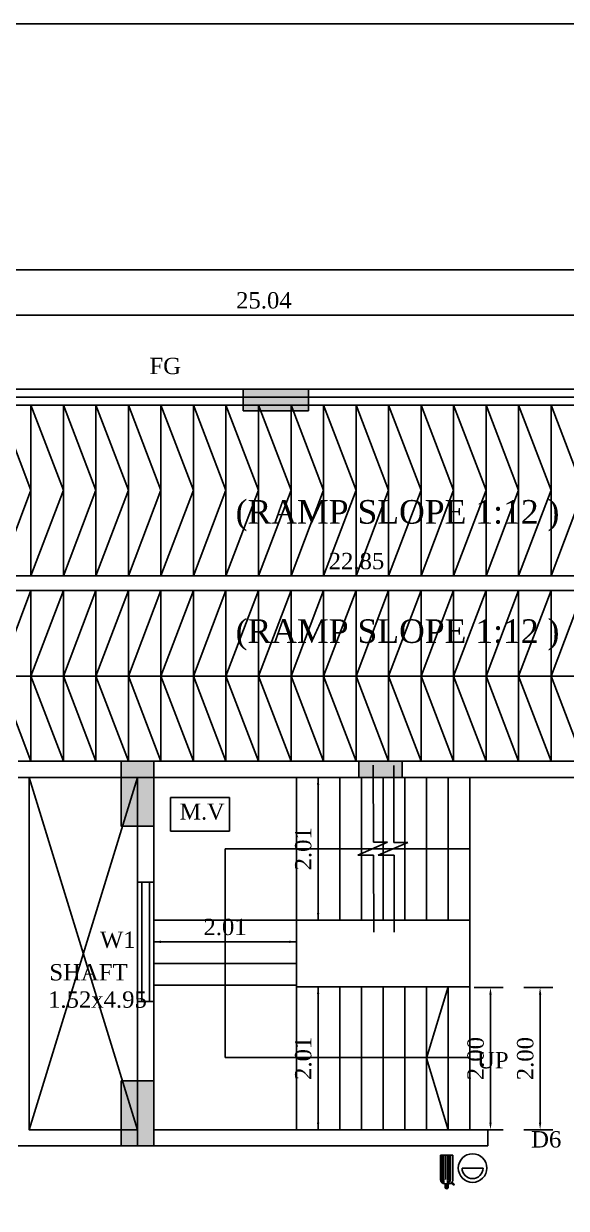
# Model space of a CAD drawing. Header units: metres. Extents: x 2754 to 3501, y 1112 to 1514.
# Drawn here: x 3132.66 to 3140.29, y 1425.67 to 1442.33 of the extents above; entities that cross this region are included whole.
import ezdxf
from ezdxf.enums import TextEntityAlignment as Align
from ezdxf.lldxf.tags import DXFTag

# ---------------------------------------------------------------- set-up
doc = ezdxf.new("R2010")
doc.units = ezdxf.units.M
doc.linetypes.add('ACAD_ISO10W100', pattern=[18, 12, -3, 0, -3])
doc.linetypes.add('Demolished', pattern=[4.8, 3.2, -1.6])
for name, color, linetype in [('A-WALL', 2, 'Continuous'), ('AR -DOOR', 2, 'Continuous'), ('AR-COLHATCH', 2, 'Continuous'), ('AR-COLUMN', 2, 'Continuous'), ('AR-DOOR', 2, 'Continuous'), ('AR-GRID', 2, 'ACAD_ISO10W100'), ('AR-HIDDEN', 2, 'DASHED'), ('AR-THIN', 8, 'Continuous'), ('AR-WALL', 7, 'Continuous'), ('BLK_1_FLR_2_BLT_UP_AREA', 12, 'Continuous'), ('BLK_1_FLR_2_BLT_UP_AREA_DEDUCT', 12, 'Continuous'), ('BLK_1_FLR_2_EXIT_WIDTH_DOOR', 2, 'Continuous'), ('BLK_1_FLR_2_EXIT_WIDTH_STAIR', 1, 'Continuous'), ('FLOOR-BF1', 7, 'Continuous')]:
    doc.layers.add(name, color=color, linetype=linetype)
doc.styles.add('ANAND', font='times.ttf')
doc.styles.add('B', font='romantic.ttf')
tags = doc.linetypes.add('DASHED', pattern=[0.75, 0.5, -0.25]).pattern_tags.tags
tags[6:7] = [DXFTag(74, 4), DXFTag(75, 0), DXFTag(340, '0'), DXFTag(46, 1.0), DXFTag(50, 0.0), DXFTag(44, 0.0), DXFTag(45, 0.0)]
tags[4:5] = [DXFTag(74, 4), DXFTag(75, 0), DXFTag(340, '0'), DXFTag(46, 1.0), DXFTag(50, 0.0), DXFTag(44, 0.0), DXFTag(45, 0.0)]
doc.dimstyles.new('V1', dxfattribs={"dimtxt": 0.23, "dimasz": 0.1, "dimexe": 0.18, "dimexo": 0.0625, "dimgap": 0.09, "dimtad": 1, "dimzin": 0, "dimdsep": 46, "dimtxsty": 'ANAND', "dimcen": 0.09, "dimadec": 0, "dimazin": 0, "dimtfac": 1, "dimtix": 1, "dimtofl": 0, "dimtmove": 2, "dimatfit": 0, "dimfxl": 0, "dimtolj": 1, "dimtzin": 0, "dimarcsym": 0})

# ---------------------------------------------------------------- blocks, each defined once
blk = doc.blocks.new('Ground Floor')
at = {"layer": 'AR-COLHATCH'}
h = blk.add_hatch(color=256, dxfattribs=at)
h.dxf.hatch_style = 1
h.paths.add_polyline_path([(1134.6, 687.48), (1134.6, 699.48), (1098.6, 699.48), (1098.6, 687.48)])
h = blk.add_hatch(color=256, dxfattribs=at)
h.dxf.hatch_style = 1
h.paths.add_polyline_path([(1031, 493.48), (1031, 457.48), (1049, 457.48), (1049, 493.48)])
h = blk.add_hatch(color=256, dxfattribs=at)
h.dxf.hatch_style = 1
h.paths.add_polyline_path([(1162.5, 493.48), (1186.5, 493.48), (1186.5, 484.48), (1162.5, 484.48)])
h = blk.add_hatch(color=256, dxfattribs=at)
h.dxf.hatch_style = 1
h.paths.add_polyline_path([(1031, 316.48), (1031, 280.48), (1049, 280.48), (1049, 316.48)])
at = {"layer": 'AR-COLUMN'}
for points in [[(1098.6, 699.48), (1134.6, 699.48), (1134.6, 687.48), (1098.6, 687.48)], [(1031, 493.48), (1049, 493.48), (1049, 457.48), (1031, 457.48)], [(1162.5, 493.48), (1186.5, 493.48), (1186.5, 484.48), (1162.5, 484.48)], [(1031, 316.48), (1049, 316.48), (1049, 280.48), (1031, 280.48)]]:
    blk.add_lwpolyline(points, close=True, dxfattribs=at)
blk = doc.blocks.new('*D489')
at = {"color": 0, "lineweight": -2}
for p, q in [((3136.867, 1428.784), (3136.984, 1428.784)), ((3136.804, 1428.684), (3136.804, 1426.877)), ((3136.867, 1426.777), (3136.984, 1426.777))]:
    blk.add_line(p, q, dxfattribs=at)
at = {"color": 0}
for points in [[(3136.788, 1428.684), (3136.821, 1428.684), (3136.804, 1428.784)], [(3136.788, 1426.877), (3136.821, 1426.877), (3136.804, 1426.777)]]:
    blk.add_solid(points, dxfattribs=at)
at = {"layer": 'Defpoints', "color": 0}
for p in [(3136.804, 1428.784), (3136.804, 1426.777), (3136.804, 1426.777)]:
    blk.add_point(p, dxfattribs=at)
at = {"color": 0, "insert": (3136.597, 1427.781), "char_height": 0.23, "attachment_point": 5, "rotation": 90, "style": 'ANAND'}
blk.add_mtext('\\A1;2.01', dxfattribs=at)
blk = doc.blocks.new('*D490')
at = {"color": 0, "lineweight": -2}
for p, q in [((3136.867, 1431.73), (3136.984, 1431.73)), ((3136.804, 1429.824), (3136.804, 1431.63)), ((3136.867, 1429.724), (3136.984, 1429.724))]:
    blk.add_line(p, q, dxfattribs=at)
at = {"color": 0}
for points in [[(3136.788, 1431.63), (3136.821, 1431.63), (3136.804, 1431.73)], [(3136.788, 1429.824), (3136.821, 1429.824), (3136.804, 1429.724)]]:
    blk.add_solid(points, dxfattribs=at)
at = {"layer": 'Defpoints', "color": 0}
for p in [(3136.804, 1431.73), (3136.804, 1431.73), (3136.804, 1429.724)]:
    blk.add_point(p, dxfattribs=at)
at = {"color": 0, "insert": (3136.597, 1430.727), "char_height": 0.23, "attachment_point": 5, "rotation": 90, "style": 'ANAND'}
blk.add_mtext('\\A1;2.01', dxfattribs=at)
blk = doc.blocks.new('*D491')
at = {"color": 0, "lineweight": -2}
for p, q in [((3134.493, 1429.482), (3134.493, 1429.599)), ((3136.5, 1429.482), (3136.5, 1429.599)), ((3134.593, 1429.419), (3136.4, 1429.419))]:
    blk.add_line(p, q, dxfattribs=at)
at = {"color": 0}
for points in [[(3134.593, 1429.436), (3134.593, 1429.402), (3134.493, 1429.419)], [(3136.4, 1429.436), (3136.4, 1429.402), (3136.5, 1429.419)]]:
    blk.add_solid(points, dxfattribs=at)
at = {"layer": 'Defpoints', "color": 0}
for p in [(3134.493, 1429.419), (3136.5, 1429.419), (3136.5, 1429.419)]:
    blk.add_point(p, dxfattribs=at)
at = {"color": 0, "insert": (3135.496, 1429.626), "char_height": 0.23, "attachment_point": 5, "style": 'ANAND'}
blk.add_mtext('\\A1;2.01', dxfattribs=at)
blk = doc.blocks.new('*D356')
at = {"color": 0, "lineweight": -2}
for p, q in [((3123.52, 1438.247), (3123.52, 1438.409)), ((3148.565, 1438.221), (3148.565, 1438.409)), ((3123.62, 1438.229), (3148.465, 1438.229))]:
    blk.add_line(p, q, dxfattribs=at)
at = {"color": 0}
for points in [[(3123.62, 1438.246), (3123.62, 1438.212), (3123.52, 1438.229)], [(3148.465, 1438.246), (3148.465, 1438.212), (3148.565, 1438.229)]]:
    blk.add_solid(points, dxfattribs=at)
at = {"layer": 'Defpoints', "color": 0}
for p in [(3148.565, 1438.229), (3123.52, 1438.184), (3148.565, 1438.159)]:
    blk.add_point(p, dxfattribs=at)
at = {"color": 0, "insert": (3136.042, 1438.436), "char_height": 0.23, "attachment_point": 5, "style": 'ANAND'}
blk.add_mtext('\\A1;25.04', dxfattribs=at)
blk = doc.blocks.new('*D382')
at = {"color": 0, "lineweight": -2}
for p, q in [((3107.848, 1438.949), (3107.848, 1438.685)), ((3180.086, 1438.949), (3180.086, 1438.685)), ((3107.948, 1438.865), (3179.986, 1438.865))]:
    blk.add_line(p, q, dxfattribs=at)
at = {"color": 0}
for points in [[(3107.948, 1438.882), (3107.948, 1438.849), (3107.848, 1438.865)], [(3179.986, 1438.882), (3179.986, 1438.849), (3180.086, 1438.865)]]:
    blk.add_solid(points, dxfattribs=at)
at = {"layer": 'Defpoints', "color": 0}
for p in [(3107.848, 1439.012), (3180.086, 1439.012), (3180.086, 1438.865)]:
    blk.add_point(p, dxfattribs=at)
at = {"color": 0, "insert": (3143.967, 1439.073), "char_height": 0.23, "attachment_point": 5, "style": 'ANAND'}
blk.add_mtext('\\A1;72.24', dxfattribs=at)
blk = doc.blocks.new('*D498')
at = {"color": 0, "lineweight": -2}
for p, q in [((3125.92, 1434.625), (3125.92, 1434.743)), ((3148.768, 1434.625), (3148.768, 1434.743)), ((3126.02, 1434.563), (3148.668, 1434.563))]:
    blk.add_line(p, q, dxfattribs=at)
at = {"color": 0}
for points in [[(3126.02, 1434.58), (3126.02, 1434.546), (3125.92, 1434.563)], [(3148.668, 1434.58), (3148.668, 1434.546), (3148.768, 1434.563)]]:
    blk.add_solid(points, dxfattribs=at)
at = {"layer": 'Defpoints', "color": 0}
for p in [(3125.92, 1434.563, 0), (3148.768, 1434.563, 0), (3148.768, 1434.563)]:
    blk.add_point(p, dxfattribs=at)
at = {"color": 0, "insert": (3137.344, 1434.77), "char_height": 0.23, "attachment_point": 5, "style": 'ANAND'}
blk.add_mtext('\\A1;22.85', dxfattribs=at)
blk = doc.blocks.new('*D110')
at = {"layer": 'BLK_1_FLR_2_EXIT_WIDTH_STAIR', "color": 0, "lineweight": -2}
for p, q in [((3139, 1428.777), (3139.408, 1428.777)), ((3139.228, 1426.877), (3139.228, 1428.677)), ((3139, 1426.777), (3139.408, 1426.777))]:
    blk.add_line(p, q, dxfattribs=at)
at = {"layer": 'BLK_1_FLR_2_EXIT_WIDTH_STAIR', "color": 0}
for points in [[(3139.212, 1428.677), (3139.245, 1428.677), (3139.228, 1428.777)], [(3139.212, 1426.877), (3139.245, 1426.877), (3139.228, 1426.777)]]:
    blk.add_solid(points, dxfattribs=at)
at = {"layer": 'Defpoints', "color": 0}
for p in [(3138.938, 1428.777), (3139.228, 1428.777), (3138.938, 1426.777)]:
    blk.add_point(p, dxfattribs=at)
at = {"layer": 'BLK_1_FLR_2_EXIT_WIDTH_STAIR', "color": 0, "insert": (3139.021, 1427.777), "char_height": 0.23, "attachment_point": 5, "rotation": 90, "style": 'ANAND'}
blk.add_mtext('\\A1;2.00', dxfattribs=at)
blk = doc.blocks.new('*D111')
at = {"layer": 'BLK_1_FLR_2_EXIT_WIDTH_DOOR', "color": 0, "lineweight": -2}
for p, q in [((3139.698, 1428.777), (3140.106, 1428.777)), ((3139.926, 1426.877), (3139.926, 1428.677)), ((3139.698, 1426.777), (3140.106, 1426.777))]:
    blk.add_line(p, q, dxfattribs=at)
at = {"layer": 'BLK_1_FLR_2_EXIT_WIDTH_DOOR', "color": 0}
for points in [[(3139.91, 1428.677), (3139.943, 1428.677), (3139.926, 1428.777)], [(3139.91, 1426.877), (3139.943, 1426.877), (3139.926, 1426.777)]]:
    blk.add_solid(points, dxfattribs=at)
at = {"layer": 'Defpoints', "color": 0}
for p in [(3139.636, 1428.777), (3139.926, 1428.777), (3139.636, 1426.777)]:
    blk.add_point(p, dxfattribs=at)
at = {"layer": 'BLK_1_FLR_2_EXIT_WIDTH_DOOR', "color": 0, "insert": (3139.719, 1427.777), "char_height": 0.23, "attachment_point": 5, "rotation": 90, "style": 'ANAND'}
blk.add_mtext('\\A1;2.00', dxfattribs=at)

msp = doc.modelspace()

# ---------------------------------------------------------------- linework, layer by layer
for p, q in [((3138.69991, 1426.42076, 0), (3138.52559, 1426.42074, 0)), ((3138.52563, 1426.07603, 0), (3138.52559, 1426.42074, 0)), ((3138.53293, 1426.07603, 0), (3138.53289, 1426.42074, 0)), ((3138.54997, 1426.07603, 0), (3138.54993, 1426.42074, 0)), ((3138.57066, 1426.07603, 0), (3138.57063, 1426.42074, 0)), ((3138.59987, 1426.07603, 0), (3138.59984, 1426.42074, 0)), ((3138.59987, 1426.07603, 0), (3138.59984, 1426.42074, 0)), ((3138.62908, 1426.07604, 0), (3138.62905, 1426.42075, 0)), ((3138.64977, 1426.07604, 0), (3138.64974, 1426.42075, 0)), ((3138.66682, 1426.07604, 0), (3138.66678, 1426.42075, 0)), ((3138.69995, 1426.07604, 0), (3138.69991, 1426.42076, 0)), ((3139.12363, 1426.23751, 0), (3138.82874, 1426.23748, 0)), ((3138.58374, 1426.01793, 0), (3138.64185, 1426.01793, 0)), ((3138.591, 1426.01793, 0), (3138.59101, 1425.96971, 0)), ((3138.60672, 1426.01791, 0), (3138.60673, 1425.96969, 0)), ((3138.6189, 1426.01791, 0), (3138.6189, 1425.96969, 0)), ((3138.63458, 1426.01793, 0), (3138.63459, 1425.96972, 0)), ((3138.67747, 1426.03014, 0), (3138.71136, 1425.99626, 0)), ((3138.68293, 1426.03496, 0), (3138.71659, 1426.00131, 0)), ((3138.68774, 1426.04041, 0), (3138.72181, 1426.00636, 0)), ((3138.71136, 1425.99626, 0), (3138.72181, 1426.00636, 0))]:
    msp.add_line(p, q)
at = {"color": 7, "elevation": 0}
msp.add_lwpolyline([(3102.4077, 1442.32783), (3185.43919, 1442.32783), (3185.43919, 1375.32406), (3102.4077, 1375.32406)], close=True, dxfattribs=at)
at = {"color": 6, "elevation": 0}
msp.add_lwpolyline([(3134.49294, 1431.73045), (3138.93794, 1431.73045), (3138.93794, 1426.77745), (3134.49294, 1426.77745)], close=True, dxfattribs=at)
at = {"color": 7, "linetype": 'Demolished'}
msp.add_lwpolyline([(3134.72921, 1431.44743), (3135.55793, 1431.44743), (3135.55793, 1430.97326), (3134.72921, 1430.97326)], close=True, dxfattribs=at)
msp.add_circle((3138.97619, 1426.23749, 0), 0.20074)
for centre, radius, start, end in [((3138.97619, 1426.23749, 0), 0.14745, 180.006042, 0.006042), ((3138.58373, 1426.07603, 0), 0.05811, 180.006042, 270.006042), ((3138.58373, 1426.07603, 0), 0.0508, 180.006042, 270.006042), ((3138.58373, 1426.07603, 0), 0.03376, 180.006042, 270.006042), ((3138.58373, 1426.07603, 0), 0.01307, 180.006042, 270.006042), ((3138.61601, 1426.07604, 0), 0.01307, 270.006042, 0.006042), ((3138.61601, 1426.07604, 0), 0.03376, 270.006042, 0.006042), ((3138.61601, 1426.07604, 0), 0.0508, 270.006042, 0.006042), ((3138.64184, 1426.07604, 0), 0.05811, 270.006042, 0.006042), ((3138.6128, 1425.96971, 0), 0.02179, 180.006042, 0.006042)]:
    msp.add_arc(centre, radius, start, end)
at = {"layer": 'A-WALL', "lineweight": 30}
msp.add_line((3138.60673, 1425.96969, 0), (3138.6189, 1425.96969, 0), dxfattribs=at)
at = {"layer": 'AR -DOOR'}
msp.add_line((3151.15534, 1437.07715, 0), (3123.52014, 1437.07715, 0), dxfattribs=at)
at = {"layer": 'AR-DOOR'}
for p, q in [((3134.32473, 1430.25905, 0), (3134.32473, 1428.57905, 0)), ((3134.43255, 1430.25905, 0), (3134.43255, 1428.57905, 0))]:
    msp.add_line(p, q, dxfattribs=at)
at = {"layer": 'AR-HIDDEN', "ltscale": 5}
for p, q in [((3132.74034, 1431.73045, 0), (3134.26434, 1426.77745, 0)), ((3132.74034, 1426.77745, 0), (3134.26434, 1431.73045, 0))]:
    msp.add_line(p, q, dxfattribs=at)
at = {"layer": 'AR-THIN'}
for p, q in [((3123.52014, 1437.19145, 0), (3151.15534, 1437.19145, 0)), ((3123.52014, 1436.96285, 0), (3151.15534, 1436.96285, 0)), ((3137.58097, 1431.90188, 0), (3137.58496, 1430.8186, 0)), ((3137.86722, 1431.89929, 0), (3137.87121, 1430.816, 0)), ((3137.77897, 1430.81931, 0), (3137.36149, 1430.63789, 0)), ((3137.58496, 1430.8186, 0), (3137.77897, 1430.81931, 0)), ((3138.06521, 1430.81671, 0), (3137.64774, 1430.63529, 0)), ((3137.87121, 1430.816, 0), (3138.06521, 1430.81671, 0)), ((3138.93794, 1430.72715, 0), (3135.49624, 1430.72715, 0)), ((3135.49624, 1430.72715, 0), (3135.49624, 1427.79345, 0)), ((3137.36149, 1430.63789, 0), (3137.58563, 1430.63871, 0)), ((3137.58563, 1430.63871, 0), (3137.58962, 1429.55542, 0)), ((3137.64774, 1430.63529, 0), (3137.87188, 1430.63612, 0)), ((3137.87188, 1430.63612, 0), (3137.87587, 1429.55283, 0)), ((3138.93794, 1430.72715, 0), (3138.93794, 1430.72715, 0)), ((3134.26434, 1428.57901, 0), (3134.26434, 1430.25901, 0)), ((3134.49294, 1430.25905, 0), (3134.49294, 1428.57905, 0)), ((3138.63314, 1428.78405, 0), (3138.32834, 1427.78075, 0)), ((3135.49624, 1427.79345, 0), (3138.93794, 1427.79345, 0)), ((3138.32834, 1427.78075, 0), (3138.63314, 1426.77745, 0))]:
    msp.add_line(p, q, dxfattribs=at)
at = {"layer": 'AR-THIN', "elevation": 0}
for points in [[(3132.30854, 1434.56285), (3132.30854, 1436.96285), (3132.76574, 1435.76905), (3132.30854, 1434.56285)], [(3132.76574, 1434.56285), (3132.76574, 1436.96285), (3133.22294, 1435.76905), (3132.76574, 1434.56285)], [(3133.22294, 1434.56285), (3133.22294, 1436.96285), (3133.68014, 1435.76905), (3133.22294, 1434.56285)], [(3133.68014, 1434.56285), (3133.68014, 1436.96285), (3134.13734, 1435.76905), (3133.68014, 1434.56285)], [(3134.13734, 1434.56285), (3134.13734, 1436.96285), (3134.59454, 1435.76905), (3134.13734, 1434.56285)], [(3134.59454, 1434.56285), (3134.59454, 1436.96285), (3135.05174, 1435.76905), (3134.59454, 1434.56285)], [(3135.05174, 1434.56285), (3135.05174, 1436.96285), (3135.50894, 1435.76905), (3135.05174, 1434.56285)], [(3135.50894, 1434.56285), (3135.50894, 1436.96285), (3135.96614, 1435.76905), (3135.50894, 1434.56285)], [(3135.96614, 1434.56285), (3135.96614, 1436.96285), (3136.42334, 1435.76905), (3135.96614, 1434.56285)], [(3136.42334, 1434.56285), (3136.42334, 1436.96285), (3136.88054, 1435.76905), (3136.42334, 1434.56285)], [(3136.88054, 1434.56285), (3136.88054, 1436.96285), (3137.33774, 1435.76905), (3136.88054, 1434.56285)], [(3137.33774, 1434.56285), (3137.33774, 1436.96285), (3137.79494, 1435.76905), (3137.33774, 1434.56285)], [(3137.79494, 1434.56285), (3137.79494, 1436.96285), (3138.25214, 1435.76905), (3137.79494, 1434.56285)], [(3138.25214, 1434.56285), (3138.25214, 1436.96285), (3138.70934, 1435.76905), (3138.25214, 1434.56285)], [(3138.70934, 1434.56285), (3138.70934, 1436.96285), (3139.16654, 1435.76905), (3138.70934, 1434.56285)], [(3139.16654, 1434.56285), (3139.16654, 1436.96285), (3139.62374, 1435.76905), (3139.16654, 1434.56285)], [(3139.62374, 1434.56285), (3139.62374, 1436.96285), (3140.08094, 1435.76905), (3139.62374, 1434.56285)], [(3140.08094, 1434.56285), (3140.08094, 1436.96285), (3140.53814, 1435.76905), (3140.08094, 1434.56285)], [(3148.76774, 1433.15285), (3124.71394, 1433.15285), (3124.71394, 1435.76905), (3130.02254, 1435.76905)], [(3132.76574, 1434.35905), (3132.76574, 1431.95905), (3132.30854, 1433.15285), (3132.76574, 1434.35905)], [(3133.22294, 1434.35905), (3133.22294, 1431.95905), (3132.76574, 1433.15285), (3133.22294, 1434.35905)], [(3133.68014, 1434.35905), (3133.68014, 1431.95905), (3133.22294, 1433.15285), (3133.68014, 1434.35905)], [(3134.13734, 1434.35905), (3134.13734, 1431.95905), (3133.68014, 1433.15285), (3134.13734, 1434.35905)], [(3134.59454, 1434.35905), (3134.59454, 1431.95905), (3134.13734, 1433.15285), (3134.59454, 1434.35905)], [(3135.05174, 1434.35905), (3135.05174, 1431.95905), (3134.59454, 1433.15285), (3135.05174, 1434.35905)], [(3135.50894, 1434.35905), (3135.50894, 1431.95905), (3135.05174, 1433.15285), (3135.50894, 1434.35905)], [(3135.96614, 1434.35905), (3135.96614, 1431.95905), (3135.50894, 1433.15285), (3135.96614, 1434.35905)], [(3136.42334, 1434.35905), (3136.42334, 1431.95905), (3135.96614, 1433.15285), (3136.42334, 1434.35905)], [(3136.88054, 1434.35905), (3136.88054, 1431.95905), (3136.42334, 1433.15285), (3136.88054, 1434.35905)], [(3137.33774, 1434.35905), (3137.33774, 1431.95905), (3136.88054, 1433.15285), (3137.33774, 1434.35905)], [(3137.79494, 1434.35905), (3137.79494, 1431.95905), (3137.33774, 1433.15285), (3137.79494, 1434.35905)], [(3138.25214, 1434.35905), (3138.25214, 1431.95905), (3137.79494, 1433.15285), (3138.25214, 1434.35905)], [(3138.70934, 1434.35905), (3138.70934, 1431.95905), (3138.25214, 1433.15285), (3138.70934, 1434.35905)], [(3139.16654, 1434.35905), (3139.16654, 1431.95905), (3138.70934, 1433.15285), (3139.16654, 1434.35905)], [(3139.62374, 1434.35905), (3139.62374, 1431.95905), (3139.16654, 1433.15285), (3139.62374, 1434.35905)], [(3140.08094, 1434.35905), (3140.08094, 1431.95905), (3139.62374, 1433.15285), (3140.08094, 1434.35905)], [(3140.53814, 1434.35905), (3140.53814, 1431.95905), (3140.08094, 1433.15285), (3140.53814, 1434.35905)]]:
    msp.add_lwpolyline(points, dxfattribs=at)
at = {"layer": 'AR-WALL'}
for p, q in [((3125.92014, 1434.56285, 0), (3148.76774, 1434.56285, 0)), ((3125.92014, 1434.35905, 0), (3148.76774, 1434.35905, 0)), ((3132.58794, 1431.95905, 0), (3149.17414, 1431.95905, 0)), ((3132.58794, 1431.73045, 0), (3149.17414, 1431.73045, 0)), ((3132.74034, 1426.77745, 0), (3132.74034, 1431.73045, 0)), ((3134.26434, 1431.73045, 0), (3134.26434, 1426.54885, 0)), ((3134.49294, 1431.73045, 0), (3134.49294, 1426.77745, 0)), ((3134.49294, 1430.25905, 0), (3134.26434, 1430.25901, 0)), ((3134.49294, 1428.57905, 0), (3134.26434, 1428.57901, 0)), ((3132.74034, 1426.77745, 0), (3134.26434, 1426.77745, 0)), ((3134.49294, 1426.77745, 0), (3139.19194, 1426.77745, 0)), ((3139.19194, 1426.77745, 0), (3139.19194, 1426.54885, 0)), ((3132.58794, 1426.54885, 0), (3139.19194, 1426.54885, 0))]:
    msp.add_line(p, q, dxfattribs=at)
at = {"layer": 'AR-WALL', "color": 1}
for p, q in [((3136.49954, 1431.73045, 0), (3136.49954, 1429.72385, 0)), ((3136.80434, 1431.73045, 0), (3136.80434, 1429.72385, 0)), ((3137.10914, 1431.73045, 0), (3137.10914, 1429.72385, 0)), ((3137.41394, 1431.73045, 0), (3137.41394, 1429.72385, 0)), ((3137.71874, 1431.73045, 0), (3137.71874, 1429.72385, 0)), ((3138.02354, 1431.73045, 0), (3138.02354, 1429.72385, 0)), ((3138.32834, 1431.73045, 0), (3138.32834, 1429.72385, 0)), ((3138.63314, 1431.73045, 0), (3138.63314, 1429.72385, 0)), ((3138.93794, 1431.73045, 0), (3138.93794, 1429.72385, 0)), ((3134.49294, 1429.72385, 0), (3136.49954, 1429.72385, 0)), ((3136.49954, 1429.72385, 0), (3138.93794, 1429.72385, 0)), ((3136.49954, 1429.72385, 0), (3136.49954, 1428.78405, 0)), ((3138.93794, 1429.72385, 0), (3138.93794, 1428.78405, 0)), ((3134.49294, 1429.41905, 0), (3136.49954, 1429.41905, 0)), ((3134.49294, 1429.11425, 0), (3136.49954, 1429.11425, 0)), ((3134.49294, 1428.80945, 0), (3136.49954, 1428.80945, 0)), ((3136.49954, 1426.77745, 0), (3136.49954, 1428.78405, 0)), ((3136.49954, 1428.78405, 0), (3138.93794, 1428.78405, 0)), ((3136.80434, 1426.77745, 0), (3136.80434, 1428.78405, 0)), ((3137.10914, 1426.77745, 0), (3137.10914, 1428.78405, 0)), ((3137.41394, 1426.77745, 0), (3137.41394, 1428.78405, 0)), ((3137.71874, 1426.77745, 0), (3137.71874, 1428.78405, 0)), ((3138.02354, 1426.77745, 0), (3138.02354, 1428.78405, 0)), ((3138.32834, 1426.77745, 0), (3138.32834, 1428.78405, 0)), ((3138.63314, 1426.77745, 0), (3138.63314, 1428.78405, 0)), ((3138.93794, 1426.77745, 0), (3138.93794, 1428.78405, 0))]:
    msp.add_line(p, q, dxfattribs=at)
at = {"layer": 'BLK_1_FLR_2_BLT_UP_AREA', "color": 12, "elevation": 0}
msp.add_lwpolyline([(3107.84834, 1437.19145), (3180.08594, 1437.19145), (3180.08594, 1412.47285), (3107.84834, 1419.42475)], close=True, dxfattribs=at)
at = {"layer": 'BLK_1_FLR_2_BLT_UP_AREA_DEDUCT', "color": 12, "lineweight": -2, "elevation": 0}
msp.add_lwpolyline([(3132.74034, 1431.73045), (3134.26434, 1431.73045), (3134.26434, 1426.77745), (3132.74034, 1426.77745)], close=True, dxfattribs=at)

# ---------------------------------------------------------------- block references
at = {"layer": 'AR-GRID', "xscale": 0.0254, "yscale": 0.0254, "zscale": 0.0254}
msp.add_blockref('Ground Floor', (3107.84834, 1419.42475, 0), dxfattribs=at)

# ---------------------------------------------------------------- texts
at = {"style": 'ANAND'}
for s, p in [('FG', (3134.6543, 1437.51509, 0)), ('W1', (3133.9874, 1429.44686, 0))]:
    msp.add_text(s, height=0.23, dxfattribs=at).set_placement(p, align=Align.MIDDLE)
at = {"color": 7, "style": 'ANAND'}
msp.add_text('M.V', height=0.225, dxfattribs=at).set_placement((3134.85649, 1431.13737))
at = {"style": 'ANAND'}
for s, p in [('UP', (3139.03903, 1427.63983, 0)), ('D6', (3139.79973, 1426.52702, 0))]:
    msp.add_text(s, height=0.23, dxfattribs=at).set_placement(p)
at = {"insert": (3133.00648, 1429.10594, 0), "char_height": 0.23, "width": 1.0757102, "attachment_point": 1, "style": 'ANAND'}
msp.add_mtext('{\\W0.174804; }SHAFT\\P1.52x4.95', dxfattribs=at)
at = {"layer": 'FLOOR-BF1', "color": 107, "style": 'B'}
for p in [(3135.64517, 1435.29856, 0), (3135.64517, 1433.62147, 0)]:
    msp.add_text('(RAMP SLOPE 1:12 )', height=0.3318175, dxfattribs=at).set_placement(p)

# ---------------------------------------------------------------- dimensions: what is measured, and where the dimension line sits
at = {"color": 7}
for p1, p2, distance, picture, middle in [((3107.84834, 1439.01154, 0), (3180.08594, 1439.01154, 0), -0.14606, '*D382', (3143.96714, 1439.0728, 0)), ((3125.92014, 1434.56285, 0), (3148.76774, 1434.56285, 0), 0, '*D498', (3137.34394, 1434.77017)), ((3136.80434, 1429.72385, 0), (3136.80434, 1431.73045, 0), 0, '*D490', (3136.59702, 1430.72715, 0)), ((3134.49294, 1429.41905, 0), (3136.49954, 1429.41905, 0), 0, '*D491', (3135.49624, 1429.62637, 0)), ((3136.80434, 1428.78405, 0), (3136.80434, 1426.77745, 0), 0, '*D489', (3136.59702, 1427.78075, 0))]:
    dim = msp.add_aligned_dim(p1=p1, p2=p2, distance=distance, dimstyle='V1', dxfattribs=at)
    dim.commit()
    dim.dimension.update_dxf_attribs({"geometry": picture, "text_midpoint": middle})
dim = msp.add_linear_dim(base=(3148.56454, 1438.22901, 0), p1=(3123.52014, 1438.18432, 0), p2=(3148.56454, 1438.15872, 0), angle=180, dimstyle='V1', dxfattribs=at)
dim.commit()
dim.dimension.update_dxf_attribs({"geometry": '*D356', "text_midpoint": (3136.04234, 1438.43633, 0)})
at = {"layer": 'BLK_1_FLR_2_EXIT_WIDTH_DOOR'}
dim = msp.add_aligned_dim(p1=(3139.63572, 1426.77745, 0), p2=(3139.63572, 1428.77745, 0), distance=-0.2905, dimstyle='V1', dxfattribs=at)
dim.commit()
dim.dimension.update_dxf_attribs({"geometry": '*D111', "text_midpoint": (3139.7189, 1427.77745, 0)})
at = {"layer": 'BLK_1_FLR_2_EXIT_WIDTH_STAIR'}
dim = msp.add_aligned_dim(p1=(3138.93794, 1426.77745, 0), p2=(3138.93794, 1428.77745, 0), distance=-0.2905, dimstyle='V1', dxfattribs=at)
dim.commit()
dim.dimension.update_dxf_attribs({"geometry": '*D110', "text_midpoint": (3139.02112, 1427.77745, 0)})

doc.saveas('drawing.dxf')
